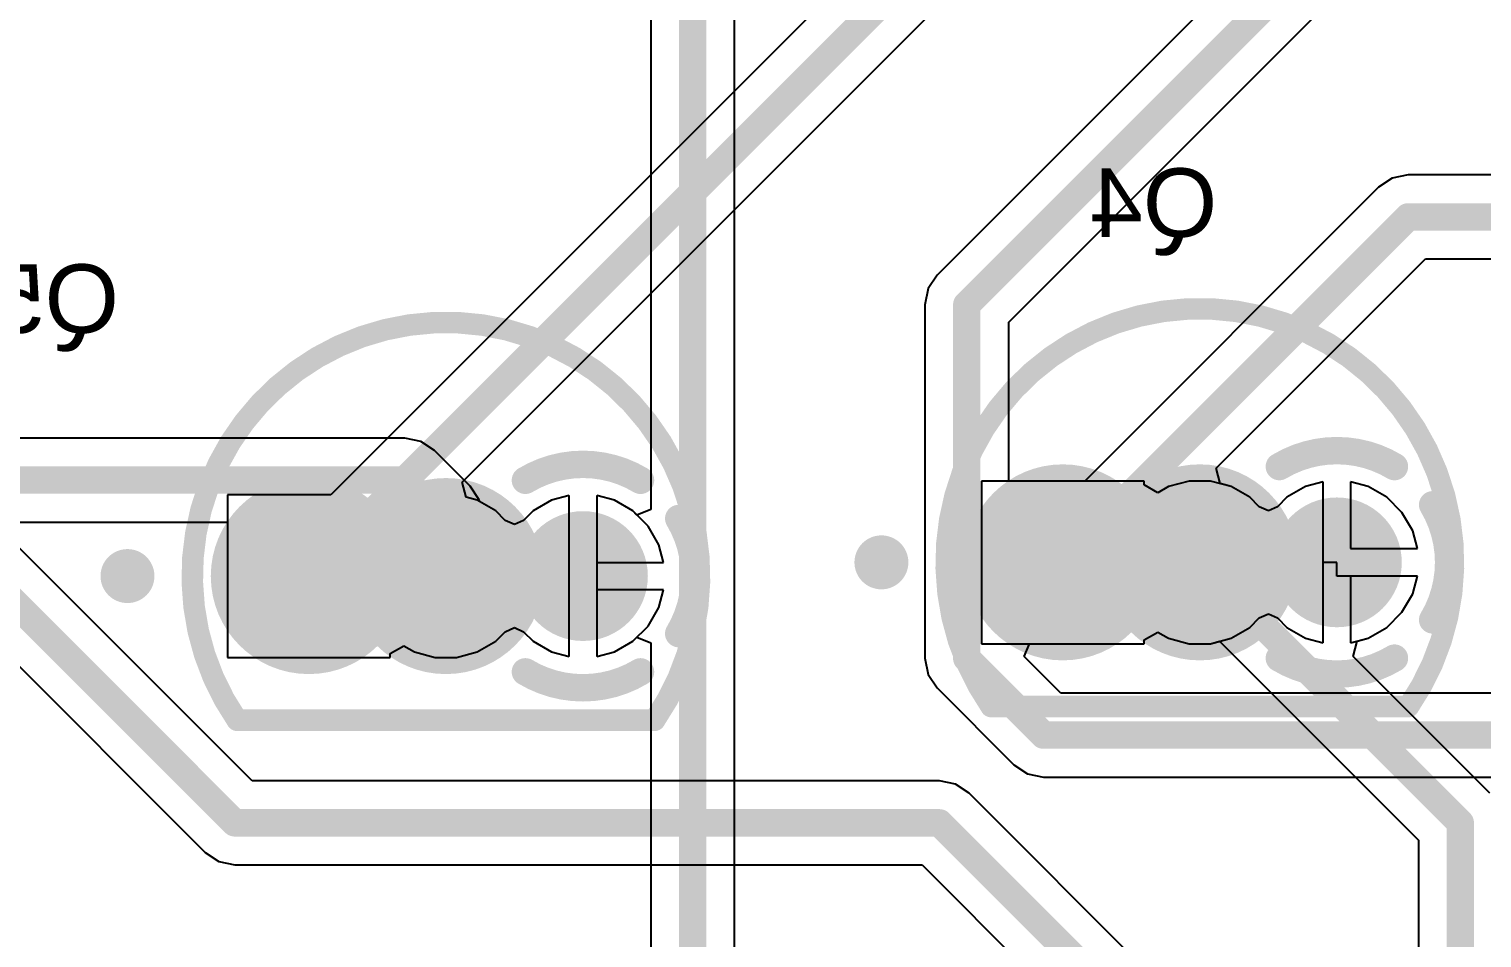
# Model space of a CAD drawing. Header units: inches. Extents: x -8.09 to -2.28, y -0.1 to 6.11.
# Drawn here: x -7.342 to -6.812, y 4.483 to 4.815 of the extents above; entities that cross this region are included whole.
import ezdxf

# ---------------------------------------------------------------- set-up
doc = ezdxf.new("R2010")
doc.units = ezdxf.units.IN
doc.header["$MEASUREMENT"] = 0
for name, color, linetype in [('BottomLayer', 5, 'Continuous'), ('BottomSolder', 6, 'Continuous'), ('InternalPlane1', 76, 'Continuous'), ('InternalPlane2', 16, 'Continuous'), ('MultiLayer', 9, 'Continuous'), ('PadHoleLayer', 156, 'Continuous'), ('TopLayer', 1, 'Continuous'), ('TopOverlay', 2, 'Continuous'), ('TopSolder', 216, 'Continuous')]:
    doc.layers.add(name, color=color, linetype=linetype)
doc.styles.add('Arial', font='', dxfattribs={"height": 0.2})
doc.styles.get('Arial').set_extended_font_data('Arial')

# ---------------------------------------------------------------- blocks, each defined once
blk = doc.blocks.new('ONSC_TO_92_3_29_11_90')
at = {"layer": 'BottomLayer'}
blk.add_hatch(color=5, dxfattribs=at).paths.add_polyline_path([(-0.03033, -0.01967), (-0.06967, -0.01967), (-0.06967, 0.01967), (-0.03033, 0.01967)])
h = blk.add_hatch(color=5, dxfattribs=at)
edge = h.paths.add_edge_path()
edge.add_arc((0, 0), 0.01967, 0, 360)
h = blk.add_hatch(color=5, dxfattribs=at)
edge = h.paths.add_edge_path()
edge.add_arc((0.05, 0), 0.01967, 0, 360)
at = {"layer": 'BottomSolder'}
blk.add_hatch(color=6, dxfattribs=at).paths.add_polyline_path([(-0.02633, -0.02367), (-0.07367, -0.02367), (-0.07367, 0.02367), (-0.02633, 0.02367)])
h = blk.add_hatch(color=6, dxfattribs=at)
edge = h.paths.add_edge_path()
edge.add_arc((0, 0), 0.02367, 0, 360)
h = blk.add_hatch(color=6, dxfattribs=at)
edge = h.paths.add_edge_path()
edge.add_arc((0.05, 0), 0.02367, 0, 360)
at = {"layer": 'InternalPlane1'}
h = blk.add_hatch(color=76, dxfattribs=at)
edge = h.paths.add_edge_path()
edge.add_arc((-0.05, 0), 0.03575, 0, 360)
h = blk.add_hatch(color=76, dxfattribs=at)
edge = h.paths.add_edge_path()
edge.add_arc((0, 0), 0.03575, 0, 360)
at = {"layer": 'InternalPlane2'}
h = blk.add_hatch(color=16, dxfattribs=at)
edge = h.paths.add_edge_path()
edge.add_arc((-0.05, 0), 0.03575, 0, 360)
h = blk.add_hatch(color=16, dxfattribs=at)
edge = h.paths.add_edge_path()
edge.add_arc((0, 0), 0.03575, 0, 360)
at = {"layer": 'MultiLayer'}
blk.add_hatch(color=9, dxfattribs=at).paths.add_polyline_path([(-0.03033, -0.01967), (-0.06967, -0.01967), (-0.06967, 0.01967), (-0.03033, 0.01967)])
h = blk.add_hatch(color=9, dxfattribs=at)
edge = h.paths.add_edge_path()
edge.add_arc((0, 0), 0.01967, 0, 360)
h = blk.add_hatch(color=9, dxfattribs=at)
edge = h.paths.add_edge_path()
edge.add_arc((0.05, 0), 0.01967, 0, 360)
at = {"layer": 'PadHoleLayer'}
h = blk.add_hatch(color=156, dxfattribs=at)
edge = h.paths.add_edge_path()
edge.add_arc((-0.05, 0), 0.01575, 0, 360)
h = blk.add_hatch(color=156, dxfattribs=at)
edge = h.paths.add_edge_path()
edge.add_arc((0, 0), 0.01575, 0, 360)
h = blk.add_hatch(color=156, dxfattribs=at)
edge = h.paths.add_edge_path()
edge.add_arc((0.05, 0), 0.01575, 0, 360)
at = {"layer": 'TopLayer'}
blk.add_hatch(color=1, dxfattribs=at).paths.add_polyline_path([(-0.03033, -0.01967), (-0.06967, -0.01967), (-0.06967, 0.01967), (-0.03033, 0.01967)])
h = blk.add_hatch(color=1, dxfattribs=at)
edge = h.paths.add_edge_path()
edge.add_arc((0, 0), 0.01967, 0, 360)
h = blk.add_hatch(color=1, dxfattribs=at)
edge = h.paths.add_edge_path()
edge.add_arc((0.05, 0), 0.01967, 0, 360)
at = {"layer": 'TopSolder'}
blk.add_hatch(color=216, dxfattribs=at).paths.add_polyline_path([(-0.02633, -0.02367), (-0.07367, -0.02367), (-0.07367, 0.02367), (-0.02633, 0.02367)])
h = blk.add_hatch(color=216, dxfattribs=at)
edge = h.paths.add_edge_path()
edge.add_arc((0, 0), 0.02367, 0, 360)
h = blk.add_hatch(color=216, dxfattribs=at)
edge = h.paths.add_edge_path()
edge.add_arc((0.05, 0), 0.02367, 0, 360)
at = {"layer": 'InternalPlane1'}
for points in [[(0.02901, 0.03493, 0.01, 0.01, -0.277325), (0.07099, 0.03493, 0.01, 0.01, 0)], [(0.01507, -0.02099, 0.01, 0.01, -0.277325), (0.01507, 0.02099, 0.01, 0.01, 0)], [(0.08493, 0.02099, 0.01, 0.01, -0.277325), (0.08493, -0.02099, 0.01, 0.01, 0)], [(0.07099, -0.03493, 0.01, 0.01, -0.277325), (0.02901, -0.03493, 0.01, 0.01, 0)]]:
    blk.add_lwpolyline(points, format="xyseb", dxfattribs=at)
for points in [[(0.02651, 0.03493, 0.005, 0.005, 1), (0.03151, 0.03493, 0.005, 0.005, 1)], [(0.06849, 0.03493, 0.005, 0.005, 1), (0.07349, 0.03493, 0.005, 0.005, 1)], [(0.01257, 0.02099, 0.005, 0.005, 1), (0.01757, 0.02099, 0.005, 0.005, 1)], [(0.08243, 0.02099, 0.005, 0.005, 1), (0.08743, 0.02099, 0.005, 0.005, 1)], [(0.01257, -0.02099, 0.005, 0.005, 1), (0.01757, -0.02099, 0.005, 0.005, 1)], [(0.08243, -0.02099, 0.005, 0.005, 1), (0.08743, -0.02099, 0.005, 0.005, 1)], [(0.02651, -0.03493, 0.005, 0.005, 1), (0.03151, -0.03493, 0.005, 0.005, 1)], [(0.06849, -0.03493, 0.005, 0.005, 1), (0.07349, -0.03493, 0.005, 0.005, 1)]]:
    blk.add_lwpolyline(points, format="xyseb", close=True, dxfattribs=at)
at = {"layer": 'InternalPlane2'}
for points in [[(0.02901, 0.03493, 0.01, 0.01, -0.277325), (0.07099, 0.03493, 0.01, 0.01, 0)], [(0.01507, -0.02099, 0.01, 0.01, -0.277325), (0.01507, 0.02099, 0.01, 0.01, 0)], [(0.08493, 0.02099, 0.01, 0.01, -0.277325), (0.08493, -0.02099, 0.01, 0.01, 0)], [(0.07099, -0.03493, 0.01, 0.01, -0.277325), (0.02901, -0.03493, 0.01, 0.01, 0)]]:
    blk.add_lwpolyline(points, format="xyseb", dxfattribs=at)
for points in [[(0.02651, 0.03493, 0.005, 0.005, 1), (0.03151, 0.03493, 0.005, 0.005, 1)], [(0.06849, 0.03493, 0.005, 0.005, 1), (0.07349, 0.03493, 0.005, 0.005, 1)], [(0.01257, 0.02099, 0.005, 0.005, 1), (0.01757, 0.02099, 0.005, 0.005, 1)], [(0.08243, 0.02099, 0.005, 0.005, 1), (0.08743, 0.02099, 0.005, 0.005, 1)], [(0.01257, -0.02099, 0.005, 0.005, 1), (0.01757, -0.02099, 0.005, 0.005, 1)], [(0.08243, -0.02099, 0.005, 0.005, 1), (0.08743, -0.02099, 0.005, 0.005, 1)], [(0.02651, -0.03493, 0.005, 0.005, 1), (0.03151, -0.03493, 0.005, 0.005, 1)], [(0.06849, -0.03493, 0.005, 0.005, 1), (0.07349, -0.03493, 0.005, 0.005, 1)]]:
    blk.add_lwpolyline(points, format="xyseb", close=True, dxfattribs=at)
at = {"layer": 'TopOverlay'}
for points in [[(-0.07613, -0.05258, 0.00787, 0.00787, -1.905768), (0.07614, -0.05257, 0.00787, 0.00787, 0)], [(-0.07613, -0.05256, 0.00787, 0.00787, 0), (0.07613, -0.05256, 0.00787, 0.00787, 0)]]:
    blk.add_lwpolyline(points, format="xyseb", dxfattribs=at)
for points in [[(-0.11122, 0, 0.00984, 0.00984, 1), (-0.12106, 0, 0.00984, 0.00984, 1)], [(-0.12352, 0, 0.00492, 0.00492, 1), (-0.1186, 0, 0.00492, 0.00492, 1)], [(-0.11368, 0, 0.00492, 0.00492, 1), (-0.10876, 0, 0.00492, 0.00492, 1)], [(-0.0781, -0.05258, 0.00394, 0.00394, 1), (-0.07416, -0.05258, 0.00394, 0.00394, 1)], [(-0.0781, -0.05256, 0.00394, 0.00394, 1), (-0.07416, -0.05256, 0.00394, 0.00394, 1)], [(0.07416, -0.05256, 0.00394, 0.00394, 1), (0.0781, -0.05256, 0.00394, 0.00394, 1)], [(0.07417, -0.05257, 0.00394, 0.00394, 1), (0.07811, -0.05257, 0.00394, 0.00394, 1)]]:
    blk.add_lwpolyline(points, format="xyseb", close=True, dxfattribs=at)
blk = doc.blocks.new('ONSC_TO_92_3_29_11_91')
at = {"layer": 'BottomLayer'}
blk.add_hatch(color=5, dxfattribs=at).paths.add_polyline_path([(-0.03033, -0.01967), (-0.06967, -0.01967), (-0.06967, 0.01967), (-0.03033, 0.01967)])
h = blk.add_hatch(color=5, dxfattribs=at)
edge = h.paths.add_edge_path()
edge.add_arc((0, 0), 0.01967, 0, 360)
h = blk.add_hatch(color=5, dxfattribs=at)
edge = h.paths.add_edge_path()
edge.add_arc((0.05, 0), 0.01967, 0, 360)
at = {"layer": 'BottomSolder'}
blk.add_hatch(color=6, dxfattribs=at).paths.add_polyline_path([(-0.02633, -0.02367), (-0.07367, -0.02367), (-0.07367, 0.02367), (-0.02633, 0.02367)])
h = blk.add_hatch(color=6, dxfattribs=at)
edge = h.paths.add_edge_path()
edge.add_arc((0, 0), 0.02367, 0, 360)
h = blk.add_hatch(color=6, dxfattribs=at)
edge = h.paths.add_edge_path()
edge.add_arc((0.05, 0), 0.02367, 0, 360)
at = {"layer": 'InternalPlane1'}
h = blk.add_hatch(color=76, dxfattribs=at)
edge = h.paths.add_edge_path()
edge.add_arc((-0.05, 0), 0.03575, 0, 360)
h = blk.add_hatch(color=76, dxfattribs=at)
edge = h.paths.add_edge_path()
edge.add_arc((0, 0), 0.03575, 0, 360)
at = {"layer": 'InternalPlane2'}
h = blk.add_hatch(color=16, dxfattribs=at)
edge = h.paths.add_edge_path()
edge.add_arc((-0.05, 0), 0.03575, 0, 360)
h = blk.add_hatch(color=16, dxfattribs=at)
edge = h.paths.add_edge_path()
edge.add_arc((0, 0), 0.03575, 0, 360)
at = {"layer": 'MultiLayer'}
blk.add_hatch(color=9, dxfattribs=at).paths.add_polyline_path([(-0.03033, -0.01967), (-0.06967, -0.01967), (-0.06967, 0.01967), (-0.03033, 0.01967)])
h = blk.add_hatch(color=9, dxfattribs=at)
edge = h.paths.add_edge_path()
edge.add_arc((0, 0), 0.01967, 0, 360)
h = blk.add_hatch(color=9, dxfattribs=at)
edge = h.paths.add_edge_path()
edge.add_arc((0.05, 0), 0.01967, 0, 360)
at = {"layer": 'PadHoleLayer'}
h = blk.add_hatch(color=156, dxfattribs=at)
edge = h.paths.add_edge_path()
edge.add_arc((-0.05, 0), 0.01575, 0, 360)
h = blk.add_hatch(color=156, dxfattribs=at)
edge = h.paths.add_edge_path()
edge.add_arc((0, 0), 0.01575, 0, 360)
h = blk.add_hatch(color=156, dxfattribs=at)
edge = h.paths.add_edge_path()
edge.add_arc((0.05, 0), 0.01575, 0, 360)
at = {"layer": 'TopLayer'}
blk.add_hatch(color=1, dxfattribs=at).paths.add_polyline_path([(-0.03033, -0.01967), (-0.06967, -0.01967), (-0.06967, 0.01967), (-0.03033, 0.01967)])
h = blk.add_hatch(color=1, dxfattribs=at)
edge = h.paths.add_edge_path()
edge.add_arc((0, 0), 0.01967, 0, 360)
h = blk.add_hatch(color=1, dxfattribs=at)
edge = h.paths.add_edge_path()
edge.add_arc((0.05, 0), 0.01967, 0, 360)
at = {"layer": 'TopSolder'}
blk.add_hatch(color=216, dxfattribs=at).paths.add_polyline_path([(-0.02633, -0.02367), (-0.07367, -0.02367), (-0.07367, 0.02367), (-0.02633, 0.02367)])
h = blk.add_hatch(color=216, dxfattribs=at)
edge = h.paths.add_edge_path()
edge.add_arc((0, 0), 0.02367, 0, 360)
h = blk.add_hatch(color=216, dxfattribs=at)
edge = h.paths.add_edge_path()
edge.add_arc((0.05, 0), 0.02367, 0, 360)
at = {"layer": 'InternalPlane1'}
for points in [[(0.02901, 0.03493, 0.01, 0.01, -0.277325), (0.07099, 0.03493, 0.01, 0.01, 0)], [(0.01507, -0.02099, 0.01, 0.01, -0.277325), (0.01507, 0.02099, 0.01, 0.01, 0)], [(0.08493, 0.02099, 0.01, 0.01, -0.277325), (0.08493, -0.02099, 0.01, 0.01, 0)], [(0.07099, -0.03493, 0.01, 0.01, -0.277325), (0.02901, -0.03493, 0.01, 0.01, 0)]]:
    blk.add_lwpolyline(points, format="xyseb", dxfattribs=at)
for points in [[(0.02651, 0.03493, 0.005, 0.005, 1), (0.03151, 0.03493, 0.005, 0.005, 1)], [(0.06849, 0.03493, 0.005, 0.005, 1), (0.07349, 0.03493, 0.005, 0.005, 1)], [(0.01257, 0.02099, 0.005, 0.005, 1), (0.01757, 0.02099, 0.005, 0.005, 1)], [(0.08243, 0.02099, 0.005, 0.005, 1), (0.08743, 0.02099, 0.005, 0.005, 1)], [(0.01257, -0.02099, 0.005, 0.005, 1), (0.01757, -0.02099, 0.005, 0.005, 1)], [(0.08243, -0.02099, 0.005, 0.005, 1), (0.08743, -0.02099, 0.005, 0.005, 1)], [(0.02651, -0.03493, 0.005, 0.005, 1), (0.03151, -0.03493, 0.005, 0.005, 1)], [(0.06849, -0.03493, 0.005, 0.005, 1), (0.07349, -0.03493, 0.005, 0.005, 1)]]:
    blk.add_lwpolyline(points, format="xyseb", close=True, dxfattribs=at)
at = {"layer": 'InternalPlane2'}
for points in [[(0.02901, 0.03493, 0.01, 0.01, -0.277325), (0.07099, 0.03493, 0.01, 0.01, 0)], [(0.01507, -0.02099, 0.01, 0.01, -0.277325), (0.01507, 0.02099, 0.01, 0.01, 0)], [(0.08493, 0.02099, 0.01, 0.01, -0.277325), (0.08493, -0.02099, 0.01, 0.01, 0)], [(0.07099, -0.03493, 0.01, 0.01, -0.277325), (0.02901, -0.03493, 0.01, 0.01, 0)]]:
    blk.add_lwpolyline(points, format="xyseb", dxfattribs=at)
for points in [[(0.02651, 0.03493, 0.005, 0.005, 1), (0.03151, 0.03493, 0.005, 0.005, 1)], [(0.06849, 0.03493, 0.005, 0.005, 1), (0.07349, 0.03493, 0.005, 0.005, 1)], [(0.01257, 0.02099, 0.005, 0.005, 1), (0.01757, 0.02099, 0.005, 0.005, 1)], [(0.08243, 0.02099, 0.005, 0.005, 1), (0.08743, 0.02099, 0.005, 0.005, 1)], [(0.01257, -0.02099, 0.005, 0.005, 1), (0.01757, -0.02099, 0.005, 0.005, 1)], [(0.08243, -0.02099, 0.005, 0.005, 1), (0.08743, -0.02099, 0.005, 0.005, 1)], [(0.02651, -0.03493, 0.005, 0.005, 1), (0.03151, -0.03493, 0.005, 0.005, 1)], [(0.06849, -0.03493, 0.005, 0.005, 1), (0.07349, -0.03493, 0.005, 0.005, 1)]]:
    blk.add_lwpolyline(points, format="xyseb", close=True, dxfattribs=at)
at = {"layer": 'TopOverlay'}
for points in [[(-0.07613, -0.05258, 0.00787, 0.00787, -1.905768), (0.07614, -0.05257, 0.00787, 0.00787, 0)], [(-0.07613, -0.05256, 0.00787, 0.00787, 0), (0.07613, -0.05256, 0.00787, 0.00787, 0)]]:
    blk.add_lwpolyline(points, format="xyseb", dxfattribs=at)
for points in [[(-0.11122, 0, 0.00984, 0.00984, 1), (-0.12106, 0, 0.00984, 0.00984, 1)], [(-0.12352, 0, 0.00492, 0.00492, 1), (-0.1186, 0, 0.00492, 0.00492, 1)], [(-0.11368, 0, 0.00492, 0.00492, 1), (-0.10876, 0, 0.00492, 0.00492, 1)], [(-0.0781, -0.05258, 0.00394, 0.00394, 1), (-0.07416, -0.05258, 0.00394, 0.00394, 1)], [(-0.0781, -0.05256, 0.00394, 0.00394, 1), (-0.07416, -0.05256, 0.00394, 0.00394, 1)], [(0.07416, -0.05256, 0.00394, 0.00394, 1), (0.0781, -0.05256, 0.00394, 0.00394, 1)], [(0.07417, -0.05257, 0.00394, 0.00394, 1), (0.07811, -0.05257, 0.00394, 0.00394, 1)]]:
    blk.add_lwpolyline(points, format="xyseb", close=True, dxfattribs=at)

msp = doc.modelspace()

# ---------------------------------------------------------------- linework, layer by layer
at = {"layer": 'BottomLayer'}
for p, q in [((-6.71607, 5.16056), (-7.23196, 4.64467)), ((-7.18407, 4.6493), (-6.68867, 5.14471)), ((-7.26067, 4.54029), (-7.66471, 4.94433)), ((-7.69081, 4.92719), (-7.27781, 4.51419)), ((-7.18257, 4.64373), (-7.18407, 4.6493)), ((-6.93533, 4.64967), (-6.99467, 4.64967)), ((-6.99467, 4.64967), (-6.99467, 4.59033)), ((-6.93533, 4.6483), (-6.93533, 4.64967)), ((-6.93033, 4.64541), (-6.93533, 4.6483)), ((-6.92645, 4.64765), (-6.93033, 4.64541)), ((-6.91891, 4.64967), (-6.92645, 4.64765)), ((-6.91109, 4.64967), (-6.91891, 4.64967)), ((-6.90355, 4.64765), (-6.91109, 4.64967)), ((-6.89678, 4.64374), (-6.90355, 4.64765)), ((-6.87645, 4.64765), (-6.88322, 4.64374)), ((-6.87, 4.64938), (-6.87645, 4.64765)), ((-6.87, 4.62), (-6.87, 4.64938)), ((-6.85355, 4.64765), (-6.86, 4.64938)), ((-6.86, 4.64938), (-6.86, 4.625)), ((-6.84678, 4.64374), (-6.85355, 4.64765)), ((-7.23196, 4.64467), (-7.26967, 4.64467)), ((-7.26967, 4.64467), (-7.26967, 4.58533)), ((-7.17855, 4.64265), (-7.18257, 4.64373)), ((-7.17178, 4.63874), (-7.17855, 4.64265)), ((-7.15145, 4.64265), (-7.15822, 4.63874)), ((-7.145, 4.64438), (-7.15145, 4.64265)), ((-7.145, 4.615), (-7.145, 4.64438)), ((-7.12855, 4.64265), (-7.135, 4.64438)), ((-7.135, 4.64438), (-7.135, 4.62)), ((-7.12178, 4.63874), (-7.12855, 4.64265)), ((-6.89332, 4.64028), (-6.89678, 4.64374)), ((-6.88322, 4.64374), (-6.88668, 4.64028)), ((-6.84126, 4.63822), (-6.84678, 4.64374)), ((-7.16832, 4.63528), (-7.17178, 4.63874)), ((-7.15822, 4.63874), (-7.16168, 4.63528)), ((-7.11626, 4.63322), (-7.12178, 4.63874)), ((-6.89, 4.63878), (-6.89332, 4.64028)), ((-6.88668, 4.64028), (-6.89, 4.63878)), ((-6.83735, 4.63145), (-6.84126, 4.63822)), ((-7.165, 4.63378), (-7.16832, 4.63528)), ((-7.16168, 4.63528), (-7.165, 4.63378)), ((-7.11235, 4.62645), (-7.11626, 4.63322)), ((-7.11062, 4.62), (-7.11235, 4.62645)), ((-6.83562, 4.625), (-6.83735, 4.63145)), ((-6.86, 4.625), (-6.83562, 4.625)), ((-7.135, 4.62), (-7.11062, 4.62)), ((-6.865, 4.62), (-6.87, 4.62)), ((-6.865, 4.615), (-6.865, 4.62)), ((-7.145, 4.58562), (-7.145, 4.615)), ((-6.83562, 4.615), (-6.865, 4.615)), ((-6.83735, 4.60855), (-6.83562, 4.615)), ((-7.11062, 4.61), (-7.135, 4.61)), ((-7.135, 4.61), (-7.135, 4.58562)), ((-7.11235, 4.60355), (-7.11062, 4.61)), ((-6.84126, 4.60178), (-6.83735, 4.60855)), ((-7.11626, 4.59678), (-7.11235, 4.60355)), ((-6.84678, 4.59626), (-6.84126, 4.60178)), ((-7.17178, 4.59126), (-7.16832, 4.59472)), ((-7.16832, 4.59472), (-7.165, 4.59622)), ((-7.165, 4.59622), (-7.16168, 4.59472)), ((-7.16168, 4.59472), (-7.15822, 4.59126)), ((-7.12178, 4.59126), (-7.11626, 4.59678)), ((-6.85355, 4.59235), (-6.84678, 4.59626)), ((-7.21033, 4.5867), (-7.20533, 4.58959)), ((-7.20533, 4.58959), (-7.20145, 4.58735)), ((-7.17855, 4.58735), (-7.17178, 4.59126)), ((-7.15822, 4.59126), (-7.15145, 4.58735)), ((-7.12855, 4.58735), (-7.12178, 4.59126)), ((-6.99467, 4.59033), (-6.93533, 4.59033)), ((-6.93533, 4.5917), (-6.93033, 4.59459)), ((-6.93533, 4.59033), (-6.93533, 4.5917)), ((-6.93033, 4.59459), (-6.92645, 4.59235)), ((-6.92645, 4.59235), (-6.91891, 4.59033)), ((-6.91891, 4.59033), (-6.91109, 4.59033)), ((-6.91109, 4.59033), (-6.90783, 4.5912)), ((-6.90783, 4.5912), (-6.83529, 4.51867)), ((-6.85907, 4.5857), (-6.85757, 4.59127)), ((-6.85757, 4.59127), (-6.85355, 4.59235)), ((-7.26967, 4.58533), (-7.21033, 4.58533)), ((-7.21033, 4.58533), (-7.21033, 4.5867)), ((-7.20145, 4.58735), (-7.19391, 4.58533)), ((-7.19391, 4.58533), (-7.18609, 4.58533)), ((-7.18609, 4.58533), (-7.17855, 4.58735)), ((-7.15145, 4.58735), (-7.145, 4.58562)), ((-7.135, 4.58562), (-7.12855, 4.58735)), ((-6.80919, 4.53581), (-6.85907, 4.5857)), ((-7.01, 4.54029), (-7.26067, 4.54029)), ((-7.00415, 4.53913), (-7.01, 4.54029)), ((-6.99919, 4.53581), (-7.00415, 4.53913)), ((-6.86304, 4.39967), (-6.99919, 4.53581)), ((-6.83529, 4.51867), (-6.83529, 4.39967)), ((-7.27781, 4.51419), (-7.27285, 4.51087)), ((-7.27285, 4.51087), (-7.267, 4.50971)), ((-7.267, 4.50971), (-7.01633, 4.50971)), ((-7.01633, 4.50971), (-6.91093, 4.4043))]:
    msp.add_line(p, q, dxfattribs=at)
for points in [[(-7.24, 4.615, 0.01, 0.01, 0), (-6.695, 5.16, 0.01, 0.01, 0)], [(-7.68, 4.938, 0.01, 0.01, 0), (-7.267, 4.525, 0.01, 0.01, 0)], [(-6.915, 4.62, 0.01, 0.01, 0), (-6.82, 4.525, 0.01, 0.01, 0)], [(-7.267, 4.525, 0.01, 0.01, 0), (-7.01, 4.525, 0.01, 0.01, 0)], [(-7.01, 4.525, 0.01, 0.01, 0), (-6.855, 4.37, 0.01, 0.01, 0)], [(-6.82, 4.335, 0.01, 0.01, 0), (-6.82, 4.525, 0.01, 0.01, 0)]]:
    msp.add_lwpolyline(points, format="xyseb", dxfattribs=at)
for points in [[(-6.9175, 4.62, 0.005, 0.005, 1), (-6.9125, 4.62, 0.005, 0.005, 1)], [(-7.2425, 4.615, 0.005, 0.005, 1), (-7.2375, 4.615, 0.005, 0.005, 1)], [(-7.2695, 4.525, 0.005, 0.005, 1), (-7.2645, 4.525, 0.005, 0.005, 1)], [(-7.2695, 4.525, 0.005, 0.005, 1), (-7.2645, 4.525, 0.005, 0.005, 1)], [(-7.0125, 4.525, 0.005, 0.005, 1), (-7.0075, 4.525, 0.005, 0.005, 1)], [(-7.0125, 4.525, 0.005, 0.005, 1), (-7.0075, 4.525, 0.005, 0.005, 1)], [(-6.8225, 4.525, 0.005, 0.005, 1), (-6.8175, 4.525, 0.005, 0.005, 1)], [(-6.8225, 4.525, 0.005, 0.005, 1), (-6.8175, 4.525, 0.005, 0.005, 1)]]:
    msp.add_lwpolyline(points, format="xyseb", close=True, dxfattribs=at)
at = {"layer": 'TopLayer'}
for p, q in [((-7.11529, 5.20819), (-7.11529, 4.63932)), ((-7.08471, 4.45), (-7.08471, 4.86838)), ((-6.88851, 4.84709), (-7.01081, 4.72478)), ((-6.98471, 4.70764), (-6.86264, 4.82971)), ((-6.84485, 4.76013), (-6.84981, 4.75681)), ((-6.839, 4.76129), (-6.84485, 4.76013)), ((-6.65133, 4.76129), (-6.839, 4.76129)), ((-6.84981, 4.75681), (-6.95696, 4.64967)), ((-6.90907, 4.6543), (-6.83267, 4.73071)), ((-6.83267, 4.73071), (-6.7191, 4.73071)), ((-7.01081, 4.72478), (-7.01413, 4.71982)), ((-7.01413, 4.71982), (-7.01529, 4.71397)), ((-7.01529, 4.71397), (-7.01529, 4.585)), ((-6.98471, 4.64967), (-6.98471, 4.70764)), ((-7.205, 4.66529), (-7.42086, 4.66529)), ((-7.19915, 4.66413), (-7.205, 4.66529)), ((-7.19419, 4.66081), (-7.19915, 4.66413)), ((-7.18119, 4.64781), (-7.19419, 4.66081)), ((-6.90757, 4.64873), (-6.90907, 4.6543)), ((-7.17787, 4.64285), (-7.18119, 4.64781)), ((-6.95696, 4.64967), (-6.98471, 4.64967)), ((-6.90355, 4.64765), (-6.90757, 4.64873)), ((-6.89678, 4.64374), (-6.90355, 4.64765)), ((-6.87645, 4.64765), (-6.88322, 4.64374)), ((-6.87, 4.64938), (-6.87645, 4.64765)), ((-6.87, 4.62), (-6.87, 4.64938)), ((-6.85355, 4.64765), (-6.86, 4.64938)), ((-6.86, 4.64938), (-6.86, 4.625)), ((-6.84678, 4.64374), (-6.85355, 4.64765)), ((-7.17774, 4.64218), (-7.17787, 4.64285)), ((-7.15145, 4.64265), (-7.15822, 4.63874)), ((-7.145, 4.64438), (-7.15145, 4.64265)), ((-7.145, 4.615), (-7.145, 4.64438)), ((-7.12855, 4.64265), (-7.135, 4.64438)), ((-7.135, 4.64438), (-7.135, 4.615)), ((-7.12178, 4.63874), (-7.12855, 4.64265)), ((-6.89332, 4.64028), (-6.89678, 4.64374)), ((-6.88322, 4.64374), (-6.88668, 4.64028)), ((-6.84126, 4.63822), (-6.84678, 4.64374)), ((-7.17178, 4.63874), (-7.17774, 4.64218)), ((-7.16832, 4.63528), (-7.17178, 4.63874)), ((-7.15822, 4.63874), (-7.16168, 4.63528)), ((-7.12029, 4.63725), (-7.12178, 4.63874)), ((-7.11529, 4.63932), (-7.12029, 4.63725)), ((-6.89, 4.63878), (-6.89332, 4.64028)), ((-6.88668, 4.64028), (-6.89, 4.63878)), ((-6.83735, 4.63145), (-6.84126, 4.63822)), ((-7.42086, 4.63471), (-7.26967, 4.63471)), ((-7.26967, 4.63471), (-7.26967, 4.58533)), ((-7.165, 4.63378), (-7.16832, 4.63528)), ((-7.16168, 4.63528), (-7.165, 4.63378)), ((-6.83562, 4.625), (-6.83735, 4.63145)), ((-6.86, 4.625), (-6.83562, 4.625)), ((-6.87, 4.59062), (-6.87, 4.62)), ((-7.145, 4.58562), (-7.145, 4.615)), ((-7.135, 4.615), (-7.135, 4.58562)), ((-6.83562, 4.615), (-6.86, 4.615)), ((-6.86, 4.615), (-6.86, 4.59062)), ((-6.83735, 4.60855), (-6.83562, 4.615)), ((-6.84126, 4.60178), (-6.83735, 4.60855)), ((-6.89332, 4.59972), (-6.89, 4.60122)), ((-6.89, 4.60122), (-6.88668, 4.59972)), ((-6.84678, 4.59626), (-6.84126, 4.60178)), ((-7.17178, 4.59126), (-7.16832, 4.59472)), ((-7.16832, 4.59472), (-7.165, 4.59622)), ((-7.165, 4.59622), (-7.16168, 4.59472)), ((-7.16168, 4.59472), (-7.15822, 4.59126)), ((-6.90355, 4.59235), (-6.89678, 4.59626)), ((-6.89678, 4.59626), (-6.89332, 4.59972)), ((-6.88668, 4.59972), (-6.88322, 4.59626)), ((-6.88322, 4.59626), (-6.87645, 4.59235)), ((-6.85355, 4.59235), (-6.84678, 4.59626)), ((-7.21033, 4.5867), (-7.20533, 4.58959)), ((-7.20533, 4.58959), (-7.20145, 4.58735)), ((-7.17855, 4.58735), (-7.17178, 4.59126)), ((-7.15822, 4.59126), (-7.15145, 4.58735)), ((-7.12855, 4.58735), (-7.12178, 4.59126)), ((-7.12178, 4.59126), (-7.12029, 4.59275)), ((-7.12029, 4.59275), (-7.11529, 4.59068)), ((-7.11529, 4.59068), (-7.11529, 4.45633)), ((-6.97908, 4.58571), (-6.97717, 4.59033)), ((-6.97717, 4.59033), (-6.93533, 4.59033)), ((-6.93533, 4.5917), (-6.93033, 4.59459)), ((-6.93533, 4.59033), (-6.93533, 4.5917)), ((-6.93033, 4.59459), (-6.92645, 4.59235)), ((-6.92645, 4.59235), (-6.91891, 4.59033)), ((-6.91891, 4.59033), (-6.91109, 4.59033)), ((-6.91109, 4.59033), (-6.90355, 4.59235)), ((-6.87645, 4.59235), (-6.87, 4.59062)), ((-6.86, 4.59062), (-6.85355, 4.59235)), ((-7.26967, 4.58533), (-7.21033, 4.58533)), ((-7.21033, 4.58533), (-7.21033, 4.5867)), ((-7.20145, 4.58735), (-7.19391, 4.58533)), ((-7.19391, 4.58533), (-7.18609, 4.58533)), ((-7.18609, 4.58533), (-7.17855, 4.58735)), ((-7.15145, 4.58735), (-7.145, 4.58562)), ((-7.135, 4.58562), (-7.12855, 4.58735)), ((-7.01529, 4.585), (-7.01413, 4.57915)), ((-6.96567, 4.57229), (-6.97908, 4.58571)), ((-7.01413, 4.57915), (-7.01081, 4.57419)), ((-7.01081, 4.57419), (-6.98281, 4.54619)), ((-6.72333, 4.57229), (-6.96567, 4.57229)), ((-6.98281, 4.54619), (-6.97785, 4.54287)), ((-6.97785, 4.54287), (-6.972, 4.54171)), ((-6.972, 4.54171), (-6.717, 4.54171))]:
    msp.add_line(p, q, dxfattribs=at)
for points in [[(-7.1, 4.45, 0.01, 0.01, 0), (-7.1, 5.245, 0.01, 0.01, 0)], [(-7, 4.71397, 0.01, 0.01, 0), (-6.86897, 4.845, 0.01, 0.01, 0)], [(-6.965, 4.62, 0.01, 0.01, 0), (-6.839, 4.746, 0.01, 0.01, 0)], [(-6.839, 4.746, 0.01, 0.01, 0), (-6.645, 4.746, 0.01, 0.01, 0)], [(-7, 4.585, 0.01, 0.01, 0), (-7, 4.71397, 0.01, 0.01, 0)], [(-7.44776, 4.65, 0.01, 0.01, 0), (-7.205, 4.65, 0.01, 0.01, 0)], [(-7.205, 4.65, 0.01, 0.01, 0), (-7.192, 4.637, 0.01, 0.01, 0)], [(-7.192, 4.615, 0.01, 0.01, 0), (-7.192, 4.637, 0.01, 0.01, 0)], [(-7.192, 4.615, 0.01, 0.01, 0), (-7.19, 4.615, 0.01, 0.01, 0)], [(-7, 4.585, 0.01, 0.01, 0), (-6.972, 4.557, 0.01, 0.01, 0)], [(-6.972, 4.557, 0.01, 0.01, 0), (-6.717, 4.557, 0.01, 0.01, 0)]]:
    msp.add_lwpolyline(points, format="xyseb", dxfattribs=at)
for points in [[(-6.8415, 4.746, 0.005, 0.005, 1), (-6.8365, 4.746, 0.005, 0.005, 1)], [(-6.8415, 4.746, 0.005, 0.005, 1), (-6.8365, 4.746, 0.005, 0.005, 1)], [(-7.0025, 4.71397, 0.005, 0.005, 1), (-6.9975, 4.71397, 0.005, 0.005, 1)], [(-7.0025, 4.71397, 0.005, 0.005, 1), (-6.9975, 4.71397, 0.005, 0.005, 1)], [(-7.2075, 4.65, 0.005, 0.005, 1), (-7.2025, 4.65, 0.005, 0.005, 1)], [(-7.2075, 4.65, 0.005, 0.005, 1), (-7.2025, 4.65, 0.005, 0.005, 1)], [(-7.1945, 4.637, 0.005, 0.005, 1), (-7.1895, 4.637, 0.005, 0.005, 1)], [(-7.1945, 4.637, 0.005, 0.005, 1), (-7.1895, 4.637, 0.005, 0.005, 1)], [(-6.9675, 4.62, 0.005, 0.005, 1), (-6.9625, 4.62, 0.005, 0.005, 1)], [(-7.1945, 4.615, 0.005, 0.005, 1), (-7.1895, 4.615, 0.005, 0.005, 1)], [(-7.1945, 4.615, 0.005, 0.005, 1), (-7.1895, 4.615, 0.005, 0.005, 1)], [(-7.1925, 4.615, 0.005, 0.005, 1), (-7.1875, 4.615, 0.005, 0.005, 1)], [(-7.0025, 4.585, 0.005, 0.005, 1), (-6.9975, 4.585, 0.005, 0.005, 1)], [(-7.0025, 4.585, 0.005, 0.005, 1), (-6.9975, 4.585, 0.005, 0.005, 1)], [(-6.9745, 4.557, 0.005, 0.005, 1), (-6.9695, 4.557, 0.005, 0.005, 1)], [(-6.9745, 4.557, 0.005, 0.005, 1), (-6.9695, 4.557, 0.005, 0.005, 1)]]:
    msp.add_lwpolyline(points, format="xyseb", close=True, dxfattribs=at)

# ---------------------------------------------------------------- block references
for name, p in [('ONSC_TO_92_3_29_11_90', (-7.19, 4.615)), ('ONSC_TO_92_3_29_11_91', (-6.915, 4.62))]:
    msp.add_blockref(name, p)

# ---------------------------------------------------------------- texts
at = {"layer": 'TopOverlay', "style": 'Arial', "text_generation_flag": 2}
for s, p in [('Q4', (-6.90864, 4.73869)), ('Q5', (-7.30923, 4.70369))]:
    msp.add_text(s, height=0.025, dxfattribs=at).set_placement(p)

doc.saveas('drawing.dxf')
